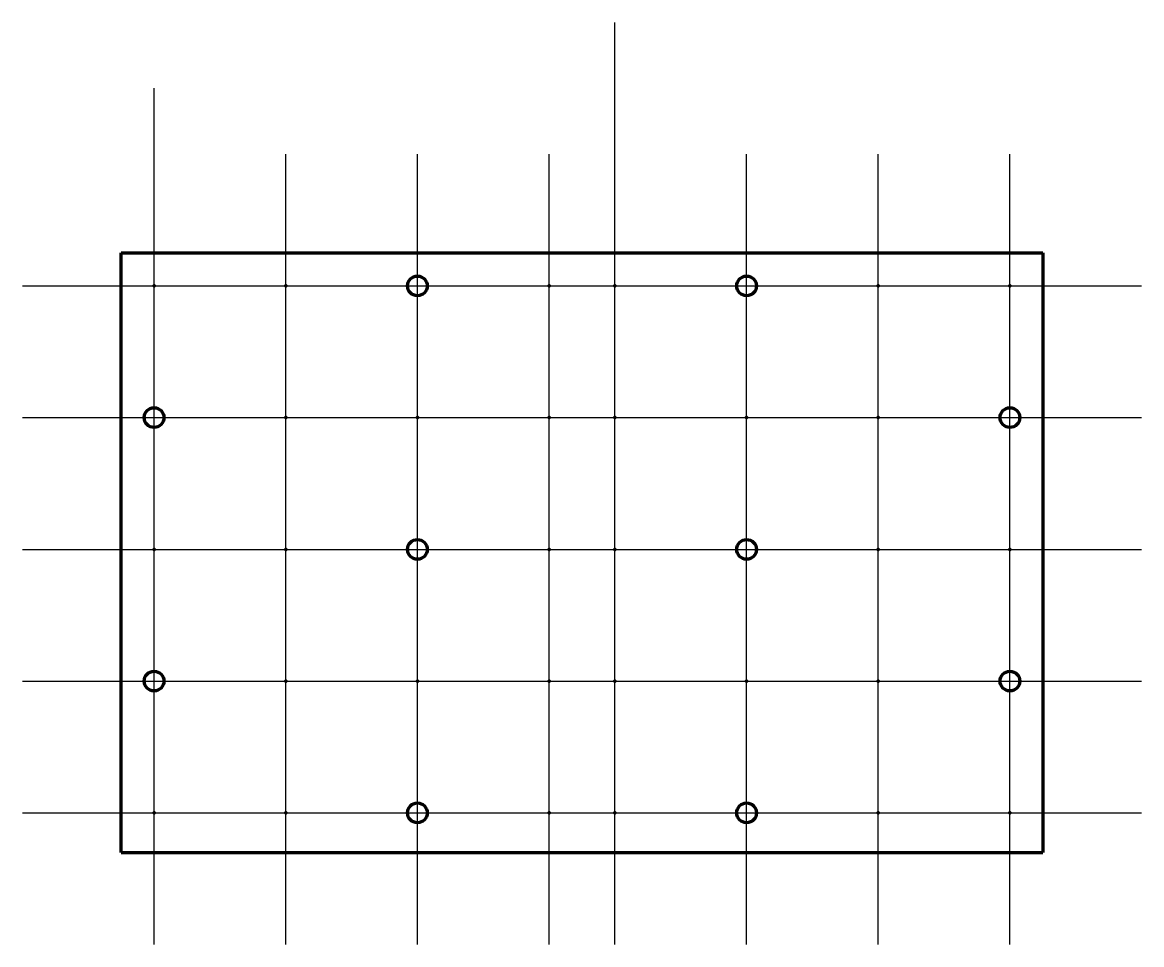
# Model space of a CAD drawing. Header units: millimetres. Extents: x -10 to 160, y -10 to 130.
import ezdxf

# ---------------------------------------------------------------- set-up
doc = ezdxf.new("R2010")
doc.units = ezdxf.units.MM
doc.layers.add('Construction', color=94, linetype='Continuous', true_color=0x008000)
doc.layers.add('Edge', color=7, linetype='Continuous', lineweight=100, true_color=0x000000)
doc.layers.add('Holes', color=1, linetype='Continuous', lineweight=200, true_color=0xff0000)

msp = doc.modelspace()

# ---------------------------------------------------------------- linework, layer by layer
at = {"layer": 'Construction'}
for p, q in [((80, -10), (80, 130)), ((10, -10), (10, 120)), ((30, -10), (30, 110)), ((50, -10), (50, 110)), ((70, -10), (70, 110)), ((100, -10), (100, 110)), ((120, -10), (120, 110)), ((140, -10), (140, 110)), ((-10, 90), (160, 90)), ((-10, 70), (160, 70)), ((-10, 50), (160, 50)), ((-10, 30), (160, 30)), ((-10, 10), (160, 10))]:
    msp.add_line(p, q, dxfattribs=at)
at = {"layer": 'Edge'}
for p, q in [((5, 95), (145, 95)), ((5, 4), (5, 95)), ((145, 95), (145, 4)), ((5, 4), (145, 4))]:
    msp.add_line(p, q, dxfattribs=at)
for centre in [(50, 90), (100, 90), (10, 70), (140, 70), (50, 50), (100, 50), (10, 30), (140, 30), (50, 10), (100, 10)]:
    msp.add_circle(centre, 1.5, dxfattribs=at)
at = {"layer": 'Holes'}
for p in [(10, 90), (30, 90), (70, 90), (80, 90), (120, 90), (140, 90), (30, 70), (50, 70), (70, 70), (80, 70), (100, 70), (120, 70), (10, 50), (30, 50), (70, 50), (80, 50), (120, 50), (140, 50), (30, 30), (50, 30), (70, 30), (80, 30), (100, 30), (120, 30), (10, 10), (30, 10), (70, 10), (80, 10), (120, 10), (140, 10)]:
    msp.add_point(p, dxfattribs=at)

doc.saveas('drawing.dxf')
